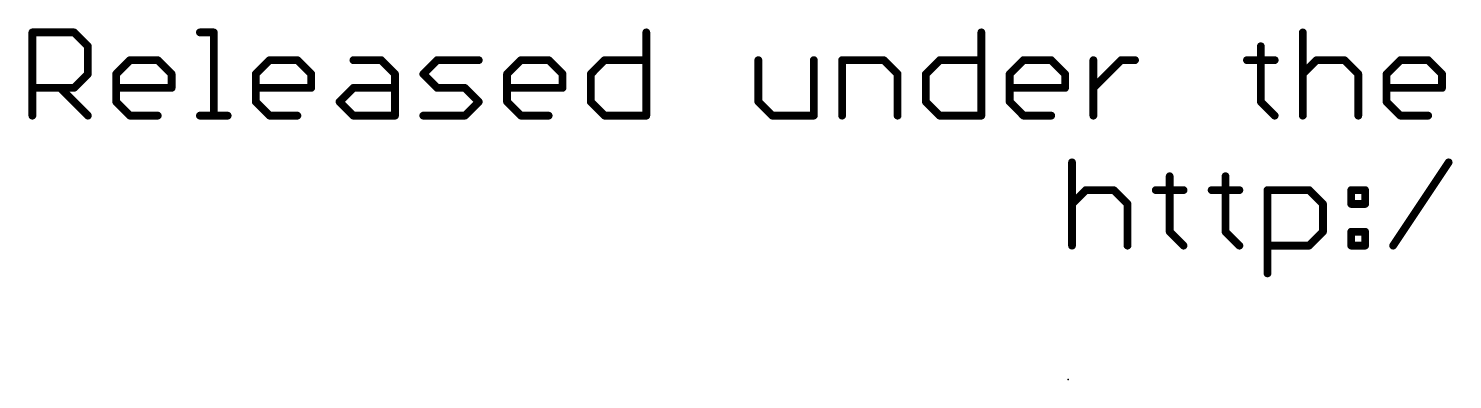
# Model space of a CAD drawing. Extents: x -34 to 73, y -9 to 16.
# Drawn here: x -34.29 to -6.46, y -8.89 to -2.03 of the extents above; entities that cross this region are included whole.
import ezdxf

# ---------------------------------------------------------------- set-up
doc = ezdxf.new("R2010")
doc.units = 0
doc.layers.add('23', color=53, linetype='CONTINUOUS')
doc.layers.add('51', color=53, linetype='CONTINUOUS')

msp = doc.modelspace()

# ---------------------------------------------------------------- linework, layer by layer
at = {"layer": '23'}
msp.add_point((-13.97, -8.89), dxfattribs=at)
at = {"layer": '51', "const_width": 0.1524}
for points in [[(-34.2138, -3.7338), (-34.2138, -2.1068)], [(-34.2138, -2.1068), (-33.4003, -2.1068)], [(-33.4003, -2.1068), (-33.1291, -2.378)], [(-30.9395, -2.1068), (-30.6683, -2.1068)], [(-30.6683, -2.1068), (-30.6683, -3.7338)], [(-22.2148, -2.1068), (-22.2148, -3.7338)], [(-15.6661, -2.1068), (-15.6661, -3.7338)], [(-9.3836, -2.1068), (-9.3836, -3.7338)], [(-33.1291, -2.378), (-33.1291, -2.9203)], [(-10.2039, -2.378), (-10.2039, -3.4626)], [(-32.5766, -2.9203), (-32.3055, -2.6491)], [(-32.3055, -2.6491), (-31.7632, -2.6491)], [(-31.7632, -2.6491), (-31.492, -2.9203)], [(-29.8481, -2.9203), (-29.5769, -2.6491)], [(-29.5769, -2.6491), (-29.0346, -2.6491)], [(-29.0346, -2.6491), (-28.7634, -2.9203)], [(-27.9397, -2.6491), (-27.3974, -2.6491)], [(-27.3974, -2.6491), (-27.1262, -2.9203)], [(-26.5737, -2.9203), (-26.3026, -2.6491)], [(-26.3026, -2.6491), (-25.4891, -2.6491)], [(-24.9366, -2.9203), (-24.6654, -2.6491)], [(-24.6654, -2.6491), (-24.1231, -2.6491)], [(-24.1231, -2.6491), (-23.8519, -2.9203)], [(-23.2994, -2.9203), (-23.0283, -2.6491)], [(-23.0283, -2.6491), (-22.2148, -2.6491)], [(-20.0251, -2.6491), (-20.0251, -3.4626)], [(-18.9405, -3.7338), (-18.9405, -2.6491)], [(-18.388, -3.7338), (-18.388, -2.6491)], [(-18.388, -2.6491), (-17.5745, -2.6491)], [(-17.5745, -2.6491), (-17.3033, -2.9203)], [(-16.7508, -2.9203), (-16.4796, -2.6491)], [(-16.4796, -2.6491), (-15.6661, -2.6491)], [(-15.1136, -2.9203), (-14.8425, -2.6491)], [(-14.8425, -2.6491), (-14.3002, -2.6491)], [(-14.3002, -2.6491), (-14.029, -2.9203)], [(-13.4765, -3.7338), (-13.4765, -2.6491)], [(-13.4765, -3.1915), (-12.9342, -2.6491)], [(-12.9342, -2.6491), (-12.663, -2.6491)], [(-10.475, -2.6491), (-9.9327, -2.6491)], [(-9.3836, -2.9203), (-9.1124, -2.6491)], [(-9.1124, -2.6491), (-8.5701, -2.6491)], [(-8.5701, -2.6491), (-8.2989, -2.9203)], [(-7.7464, -2.9203), (-7.4753, -2.6491)], [(-7.4753, -2.6491), (-6.9329, -2.6491)], [(-6.9329, -2.6491), (-6.6618, -2.9203)], [(-33.1291, -2.9203), (-33.4003, -3.1915)], [(-32.5766, -3.4626), (-32.5766, -2.9203)], [(-31.492, -2.9203), (-31.492, -3.1915)], [(-29.8481, -3.4626), (-29.8481, -2.9203)], [(-28.7634, -2.9203), (-28.7634, -3.1915)], [(-27.1262, -2.9203), (-27.1262, -3.7338)], [(-26.3026, -3.1915), (-26.5737, -2.9203)], [(-24.9366, -3.4626), (-24.9366, -2.9203)], [(-23.8519, -2.9203), (-23.8519, -3.1915)], [(-23.2994, -3.4626), (-23.2994, -2.9203)], [(-17.3033, -2.9203), (-17.3033, -3.7338)], [(-16.7508, -3.4626), (-16.7508, -2.9203)], [(-15.1136, -3.4626), (-15.1136, -2.9203)], [(-14.029, -2.9203), (-14.029, -3.1915)], [(-8.2989, -2.9203), (-8.2989, -3.7338)], [(-7.7464, -3.4626), (-7.7464, -2.9203)], [(-6.6618, -2.9203), (-6.6618, -3.1915)], [(-33.4003, -3.1915), (-34.2138, -3.1915)], [(-33.6715, -3.1915), (-33.1291, -3.7338)], [(-31.492, -3.1915), (-32.5766, -3.1915)], [(-28.7634, -3.1915), (-29.8481, -3.1915)], [(-28.2109, -3.4626), (-27.9397, -3.1915)], [(-27.9397, -3.1915), (-27.1262, -3.1915)], [(-25.7602, -3.1915), (-26.3026, -3.1915)], [(-25.4891, -3.4626), (-25.7602, -3.1915)], [(-23.8519, -3.1915), (-24.9366, -3.1915)], [(-14.029, -3.1915), (-15.1136, -3.1915)], [(-6.6618, -3.1915), (-7.7464, -3.1915)], [(-32.3055, -3.7338), (-32.5766, -3.4626)], [(-29.5769, -3.7338), (-29.8481, -3.4626)], [(-27.9397, -3.7338), (-28.2109, -3.4626)], [(-25.7602, -3.7338), (-25.4891, -3.4626)], [(-24.6654, -3.7338), (-24.9366, -3.4626)], [(-23.0283, -3.7338), (-23.2994, -3.4626)], [(-20.0251, -3.4626), (-19.7539, -3.7338)], [(-16.4796, -3.7338), (-16.7508, -3.4626)], [(-14.8425, -3.7338), (-15.1136, -3.4626)], [(-10.2039, -3.4626), (-9.9327, -3.7338)], [(-7.4753, -3.7338), (-7.7464, -3.4626)], [(-31.7632, -3.7338), (-32.3055, -3.7338)], [(-30.9395, -3.7338), (-30.3972, -3.7338)], [(-29.0346, -3.7338), (-29.5769, -3.7338)], [(-27.1262, -3.7338), (-27.9397, -3.7338)], [(-26.5737, -3.7338), (-25.7602, -3.7338)], [(-24.1231, -3.7338), (-24.6654, -3.7338)], [(-22.2148, -3.7338), (-23.0283, -3.7338)], [(-19.7539, -3.7338), (-18.9405, -3.7338)], [(-15.6661, -3.7338), (-16.4796, -3.7338)], [(-14.3002, -3.7338), (-14.8425, -3.7338)], [(-6.9329, -3.7338), (-7.4753, -3.7338)], [(-13.8938, -4.6468), (-13.8938, -6.2738)], [(-7.618, -6.2738), (-6.5334, -4.6468)], [(-11.9855, -4.918), (-11.9855, -6.0026)], [(-10.894, -4.918), (-10.894, -6.0026)], [(-13.8938, -5.4603), (-13.6226, -5.1891)], [(-13.6226, -5.1891), (-13.0803, -5.1891)], [(-13.0803, -5.1891), (-12.8091, -5.4603)], [(-12.2566, -5.1891), (-11.7143, -5.1891)], [(-11.1652, -5.1891), (-10.6229, -5.1891)], [(-10.0738, -6.8161), (-10.0738, -5.1891)], [(-10.0738, -5.1891), (-9.2603, -5.1891)], [(-9.2603, -5.1891), (-8.9891, -5.4603)], [(-8.4366, -5.1891), (-8.1654, -5.1891)], [(-8.4366, -5.4603), (-8.4366, -5.1891)], [(-8.1654, -5.1891), (-8.1654, -5.4603)], [(-12.8091, -5.4603), (-12.8091, -6.2738)], [(-8.9891, -5.4603), (-8.9891, -6.0026)], [(-8.1654, -5.4603), (-8.4366, -5.4603)], [(-11.9855, -6.0026), (-11.7143, -6.2738)], [(-10.894, -6.0026), (-10.6229, -6.2738)], [(-8.9891, -6.0026), (-9.2603, -6.2738)], [(-8.4366, -6.0026), (-8.1654, -6.0026)], [(-8.4366, -6.2738), (-8.4366, -6.0026)], [(-8.1654, -6.0026), (-8.1654, -6.2738)], [(-9.2603, -6.2738), (-10.0738, -6.2738)], [(-8.1654, -6.2738), (-8.4366, -6.2738)]]:
    msp.add_lwpolyline(points, dxfattribs=at)
at = {"layer": '51', "const_width": 0.0762}
for points in [[(-34.1757, -2.1068, 1), (-34.2519, -2.1068)], [(-34.2138, -2.0687, 1), (-34.2138, -2.1449)], [(-33.3734, -2.0799, 1), (-33.4272, -2.1338)], [(-33.4003, -2.1449, 1), (-33.4003, -2.0687)], [(-30.9395, -2.0687, 1), (-30.9395, -2.1449)], [(-30.6302, -2.1068, 1), (-30.7064, -2.1068)], [(-30.6683, -2.1449, 1), (-30.6683, -2.0687)], [(-22.1767, -2.1068, 1), (-22.2529, -2.1068)], [(-15.628, -2.1068, 1), (-15.7042, -2.1068)], [(-9.3455, -2.1068, 1), (-9.4217, -2.1068)], [(-33.091, -2.378, 1), (-33.1672, -2.378)], [(-33.1561, -2.4049, 1), (-33.1022, -2.351)], [(-10.1658, -2.378, 1), (-10.242, -2.378)], [(-32.3055, -2.611, 1), (-32.3055, -2.6872)], [(-32.2785, -2.6761, 1), (-32.3324, -2.6222)], [(-31.7362, -2.6222, 1), (-31.7901, -2.6761)], [(-31.7632, -2.6872, 1), (-31.7632, -2.611)], [(-29.5769, -2.611, 1), (-29.5769, -2.6872)], [(-29.5499, -2.6761, 1), (-29.6038, -2.6222)], [(-29.0076, -2.6222, 1), (-29.0615, -2.6761)], [(-29.0346, -2.6872, 1), (-29.0346, -2.611)], [(-27.9397, -2.611, 1), (-27.9397, -2.6872)], [(-27.3705, -2.6222, 1), (-27.4243, -2.6761)], [(-27.3974, -2.6872, 1), (-27.3974, -2.611)], [(-26.3026, -2.611, 1), (-26.3026, -2.6872)], [(-26.2756, -2.6761, 1), (-26.3295, -2.6222)], [(-25.4891, -2.6872, 1), (-25.4891, -2.611)], [(-24.6654, -2.611, 1), (-24.6654, -2.6872)], [(-24.6385, -2.6761, 1), (-24.6924, -2.6222)], [(-24.0961, -2.6222, 1), (-24.15, -2.6761)], [(-24.1231, -2.6872, 1), (-24.1231, -2.611)], [(-23.0283, -2.611, 1), (-23.0283, -2.6872)], [(-23.0013, -2.6761, 1), (-23.0552, -2.6222)], [(-22.2148, -2.6872, 1), (-22.2148, -2.611)], [(-19.987, -2.6491, 1), (-20.0632, -2.6491)], [(-18.9024, -2.6491, 1), (-18.9786, -2.6491)], [(-18.3499, -2.6491, 1), (-18.4261, -2.6491)], [(-18.388, -2.611, 1), (-18.388, -2.6872)], [(-17.5475, -2.6222, 1), (-17.6014, -2.6761)], [(-17.5745, -2.6872, 1), (-17.5745, -2.611)], [(-16.4796, -2.611, 1), (-16.4796, -2.6872)], [(-16.4527, -2.6761, 1), (-16.5066, -2.6222)], [(-15.6661, -2.6872, 1), (-15.6661, -2.611)], [(-14.8425, -2.611, 1), (-14.8425, -2.6872)], [(-14.8155, -2.6761, 1), (-14.8694, -2.6222)], [(-14.2732, -2.6222, 1), (-14.3271, -2.6761)], [(-14.3002, -2.6872, 1), (-14.3002, -2.611)], [(-13.4384, -2.6491, 1), (-13.5146, -2.6491)], [(-12.9342, -2.611, 1), (-12.9342, -2.6872)], [(-12.9072, -2.6761, 1), (-12.9611, -2.6222)], [(-12.663, -2.6872, 1), (-12.663, -2.611)], [(-10.475, -2.611, 1), (-10.475, -2.6872)], [(-9.9327, -2.6872, 1), (-9.9327, -2.611)], [(-9.1124, -2.611, 1), (-9.1124, -2.6872)], [(-9.0855, -2.6761, 1), (-9.1394, -2.6222)], [(-8.5432, -2.6222, 1), (-8.597, -2.6761)], [(-8.5701, -2.6872, 1), (-8.5701, -2.611)], [(-7.4753, -2.611, 1), (-7.4753, -2.6872)], [(-7.4483, -2.6761, 1), (-7.5022, -2.6222)], [(-6.906, -2.6222, 1), (-6.9599, -2.6761)], [(-6.9329, -2.6872, 1), (-6.9329, -2.611)], [(-33.1672, -2.9203, 1), (-33.091, -2.9203)], [(-33.1022, -2.9472, 1), (-33.1561, -2.8934)], [(-32.5385, -2.9203, 1), (-32.6147, -2.9203)], [(-32.6036, -2.8934, 1), (-32.5497, -2.9472)], [(-31.4539, -2.9203, 1), (-31.5301, -2.9203)], [(-31.5189, -2.9472, 1), (-31.465, -2.8934)], [(-29.81, -2.9203, 1), (-29.8862, -2.9203)], [(-29.875, -2.8934, 1), (-29.8211, -2.9472)], [(-28.7253, -2.9203, 1), (-28.8015, -2.9203)], [(-28.7903, -2.9472, 1), (-28.7364, -2.8934)], [(-27.0881, -2.9203, 1), (-27.1643, -2.9203)], [(-27.1532, -2.9472, 1), (-27.0993, -2.8934)], [(-26.5468, -2.8934, 1), (-26.6007, -2.9472)], [(-26.6007, -2.8934, 1), (-26.5468, -2.9472)], [(-24.8985, -2.9203, 1), (-24.9747, -2.9203)], [(-24.9635, -2.8934, 1), (-24.9096, -2.9472)], [(-23.8138, -2.9203, 1), (-23.89, -2.9203)], [(-23.8789, -2.9472, 1), (-23.825, -2.8934)], [(-23.2613, -2.9203, 1), (-23.3375, -2.9203)], [(-23.3264, -2.8934, 1), (-23.2725, -2.9472)], [(-17.2652, -2.9203, 1), (-17.3414, -2.9203)], [(-17.3302, -2.9472, 1), (-17.2764, -2.8934)], [(-16.7127, -2.9203, 1), (-16.7889, -2.9203)], [(-16.7777, -2.8934, 1), (-16.7239, -2.9472)], [(-15.0755, -2.9203, 1), (-15.1517, -2.9203)], [(-15.1406, -2.8934, 1), (-15.0867, -2.9472)], [(-13.9909, -2.9203, 1), (-14.0671, -2.9203)], [(-14.0559, -2.9472, 1), (-14.002, -2.8934)], [(-9.4105, -2.8934, 1), (-9.3567, -2.9472)], [(-8.2608, -2.9203, 1), (-8.337, -2.9203)], [(-8.3259, -2.9472, 1), (-8.272, -2.8934)], [(-7.7083, -2.9203, 1), (-7.7845, -2.9203)], [(-7.7734, -2.8934, 1), (-7.7195, -2.9472)], [(-6.6237, -2.9203, 1), (-6.6999, -2.9203)], [(-6.6887, -2.9472, 1), (-6.6348, -2.8934)], [(-34.2138, -3.1534, 1), (-34.2138, -3.2296)], [(-33.6445, -3.1645, 1), (-33.6984, -3.2184)], [(-33.4272, -3.1645, 1), (-33.3734, -3.2184)], [(-33.4003, -3.2296, 1), (-33.4003, -3.1534)], [(-32.5766, -3.1534, 1), (-32.5766, -3.2296)], [(-31.5301, -3.1915, 1), (-31.4539, -3.1915)], [(-31.492, -3.2296, 1), (-31.492, -3.1534)], [(-29.8481, -3.1534, 1), (-29.8481, -3.2296)], [(-28.8015, -3.1915, 1), (-28.7253, -3.1915)], [(-28.7634, -3.2296, 1), (-28.7634, -3.1534)], [(-27.9397, -3.1534, 1), (-27.9397, -3.2296)], [(-27.9128, -3.2184, 1), (-27.9667, -3.1645)], [(-27.1262, -3.2296, 1), (-27.1262, -3.1534)], [(-26.3026, -3.1534, 1), (-26.3026, -3.2296)], [(-26.3295, -3.2184, 1), (-26.2756, -3.1645)], [(-25.7333, -3.1645, 1), (-25.7872, -3.2184)], [(-25.7602, -3.2296, 1), (-25.7602, -3.1534)], [(-24.9366, -3.1534, 1), (-24.9366, -3.2296)], [(-23.89, -3.1915, 1), (-23.8138, -3.1915)], [(-23.8519, -3.2296, 1), (-23.8519, -3.1534)], [(-15.1136, -3.1534, 1), (-15.1136, -3.2296)], [(-14.0671, -3.1915, 1), (-13.9909, -3.1915)], [(-14.029, -3.2296, 1), (-14.029, -3.1534)], [(-13.5034, -3.1645, 1), (-13.4495, -3.2184)], [(-7.7464, -3.1534, 1), (-7.7464, -3.2296)], [(-6.6999, -3.1915, 1), (-6.6237, -3.1915)], [(-6.6618, -3.2296, 1), (-6.6618, -3.1534)], [(-32.5497, -3.4357, 1), (-32.6036, -3.4896)], [(-32.6147, -3.4626, 1), (-32.5385, -3.4626)], [(-29.8211, -3.4357, 1), (-29.875, -3.4896)], [(-29.8862, -3.4626, 1), (-29.81, -3.4626)], [(-28.184, -3.4357, 1), (-28.2378, -3.4896)], [(-28.2378, -3.4357, 1), (-28.184, -3.4896)], [(-25.4621, -3.4896, 1), (-25.516, -3.4357)], [(-25.516, -3.4896, 1), (-25.4621, -3.4357)], [(-24.9096, -3.4357, 1), (-24.9635, -3.4896)], [(-24.9747, -3.4626, 1), (-24.8985, -3.4626)], [(-23.2725, -3.4357, 1), (-23.3264, -3.4896)], [(-23.3375, -3.4626, 1), (-23.2613, -3.4626)], [(-19.9982, -3.4357, 1), (-20.0521, -3.4896)], [(-20.0632, -3.4626, 1), (-19.987, -3.4626)], [(-16.7239, -3.4357, 1), (-16.7777, -3.4896)], [(-16.7889, -3.4626, 1), (-16.7127, -3.4626)], [(-15.0867, -3.4357, 1), (-15.1406, -3.4896)], [(-15.1517, -3.4626, 1), (-15.0755, -3.4626)], [(-10.1769, -3.4357, 1), (-10.2308, -3.4896)], [(-10.242, -3.4626, 1), (-10.1658, -3.4626)], [(-7.7195, -3.4357, 1), (-7.7734, -3.4896)], [(-7.7845, -3.4626, 1), (-7.7083, -3.4626)], [(-34.2519, -3.7338, 1), (-34.1757, -3.7338)], [(-33.1561, -3.7607, 1), (-33.1022, -3.7069)], [(-32.3055, -3.6957, 1), (-32.3055, -3.7719)], [(-32.3324, -3.7607, 1), (-32.2785, -3.7069)], [(-31.7632, -3.7719, 1), (-31.7632, -3.6957)], [(-30.9395, -3.6957, 1), (-30.9395, -3.7719)], [(-30.7064, -3.7338, 1), (-30.6302, -3.7338)], [(-30.3972, -3.7719, 1), (-30.3972, -3.6957)], [(-29.5769, -3.6957, 1), (-29.5769, -3.7719)], [(-29.6038, -3.7607, 1), (-29.5499, -3.7069)], [(-29.0346, -3.7719, 1), (-29.0346, -3.6957)], [(-27.9397, -3.6957, 1), (-27.9397, -3.7719)], [(-27.9667, -3.7607, 1), (-27.9128, -3.7069)], [(-27.1643, -3.7338, 1), (-27.0881, -3.7338)], [(-27.1262, -3.7719, 1), (-27.1262, -3.6957)], [(-26.5737, -3.6957, 1), (-26.5737, -3.7719)], [(-25.7872, -3.7069, 1), (-25.7333, -3.7607)], [(-25.7602, -3.7719, 1), (-25.7602, -3.6957)], [(-24.6654, -3.6957, 1), (-24.6654, -3.7719)], [(-24.6924, -3.7607, 1), (-24.6385, -3.7069)], [(-24.1231, -3.7719, 1), (-24.1231, -3.6957)], [(-23.0283, -3.6957, 1), (-23.0283, -3.7719)], [(-23.0552, -3.7607, 1), (-23.0013, -3.7069)], [(-22.2529, -3.7338, 1), (-22.1767, -3.7338)], [(-22.2148, -3.7719, 1), (-22.2148, -3.6957)], [(-19.7539, -3.6957, 1), (-19.7539, -3.7719)], [(-19.7809, -3.7607, 1), (-19.727, -3.7069)], [(-18.9786, -3.7338, 1), (-18.9024, -3.7338)], [(-18.9405, -3.7719, 1), (-18.9405, -3.6957)], [(-18.4261, -3.7338, 1), (-18.3499, -3.7338)], [(-17.3414, -3.7338, 1), (-17.2652, -3.7338)], [(-16.4796, -3.6957, 1), (-16.4796, -3.7719)], [(-16.5066, -3.7607, 1), (-16.4527, -3.7069)], [(-15.7042, -3.7338, 1), (-15.628, -3.7338)], [(-15.6661, -3.7719, 1), (-15.6661, -3.6957)], [(-14.8425, -3.6957, 1), (-14.8425, -3.7719)], [(-14.8694, -3.7607, 1), (-14.8155, -3.7069)], [(-14.3002, -3.7719, 1), (-14.3002, -3.6957)], [(-13.5146, -3.7338, 1), (-13.4384, -3.7338)], [(-9.9596, -3.7607, 1), (-9.9058, -3.7069)], [(-9.4217, -3.7338, 1), (-9.3455, -3.7338)], [(-8.337, -3.7338, 1), (-8.2608, -3.7338)], [(-7.4753, -3.6957, 1), (-7.4753, -3.7719)], [(-7.5022, -3.7607, 1), (-7.4483, -3.7069)], [(-6.9329, -3.7719, 1), (-6.9329, -3.6957)], [(-13.8557, -4.6468, 1), (-13.9319, -4.6468)], [(-6.5017, -4.6679, 1), (-6.5651, -4.6257)], [(-11.9474, -4.918, 1), (-12.0236, -4.918)], [(-10.8559, -4.918, 1), (-10.9321, -4.918)], [(-13.6226, -5.151, 1), (-13.6226, -5.2272)], [(-13.5957, -5.2161, 1), (-13.6496, -5.1622)], [(-13.0534, -5.1622, 1), (-13.1072, -5.2161)], [(-13.0803, -5.2272, 1), (-13.0803, -5.151)], [(-12.2566, -5.151, 1), (-12.2566, -5.2272)], [(-11.7143, -5.2272, 1), (-11.7143, -5.151)], [(-11.1652, -5.151, 1), (-11.1652, -5.2272)], [(-10.6229, -5.2272, 1), (-10.6229, -5.151)], [(-10.0357, -5.1891, 1), (-10.1119, -5.1891)], [(-10.0738, -5.151, 1), (-10.0738, -5.2272)], [(-9.2333, -5.1622, 1), (-9.2872, -5.2161)], [(-9.2603, -5.2272, 1), (-9.2603, -5.151)], [(-8.4366, -5.151, 1), (-8.4366, -5.2272)], [(-8.3985, -5.1891, 1), (-8.4747, -5.1891)], [(-8.1273, -5.1891, 1), (-8.2035, -5.1891)], [(-8.1654, -5.2272, 1), (-8.1654, -5.151)], [(-13.9207, -5.4334, 1), (-13.8669, -5.4872)], [(-12.771, -5.4603, 1), (-12.8472, -5.4603)], [(-12.8361, -5.4872, 1), (-12.7822, -5.4334)], [(-8.951, -5.4603, 1), (-9.0272, -5.4603)], [(-9.0161, -5.4872, 1), (-8.9622, -5.4334)], [(-8.4366, -5.4222, 1), (-8.4366, -5.4984)], [(-8.4747, -5.4603, 1), (-8.3985, -5.4603)], [(-8.2035, -5.4603, 1), (-8.1273, -5.4603)], [(-8.1654, -5.4984, 1), (-8.1654, -5.4222)], [(-11.9585, -5.9757, 1), (-12.0124, -6.0296)], [(-12.0236, -6.0026, 1), (-11.9474, -6.0026)], [(-10.8671, -5.9757, 1), (-10.921, -6.0296)], [(-10.9321, -6.0026, 1), (-10.8559, -6.0026)], [(-9.0272, -6.0026, 1), (-8.951, -6.0026)], [(-8.9622, -6.0296, 1), (-9.016, -5.9757)], [(-8.4366, -5.9645, 1), (-8.4366, -6.0407)], [(-8.3985, -6.0026, 1), (-8.4747, -6.0026)], [(-8.1273, -6.0026, 1), (-8.2035, -6.0026)], [(-8.1654, -6.0407, 1), (-8.1654, -5.9645)], [(-13.9319, -6.2738, 1), (-13.8557, -6.2738)], [(-12.8472, -6.2738, 1), (-12.771, -6.2738)], [(-11.7413, -6.3007, 1), (-11.6874, -6.2469)], [(-10.6498, -6.3007, 1), (-10.5959, -6.2469)], [(-10.0738, -6.2357, 1), (-10.0738, -6.3119)], [(-9.2872, -6.2469, 1), (-9.2333, -6.3007)], [(-9.2603, -6.3119, 1), (-9.2603, -6.2357)], [(-8.4366, -6.2357, 1), (-8.4366, -6.3119)], [(-8.4747, -6.2738, 1), (-8.3985, -6.2738)], [(-8.2035, -6.2738, 1), (-8.1273, -6.2738)], [(-8.1654, -6.3119, 1), (-8.1654, -6.2357)], [(-7.6497, -6.2527, 1), (-7.5863, -6.2949)], [(-10.1119, -6.8161, 1), (-10.0357, -6.8161)]]:
    msp.add_lwpolyline(points, format="xyb", dxfattribs=at)

doc.saveas('drawing.dxf')
